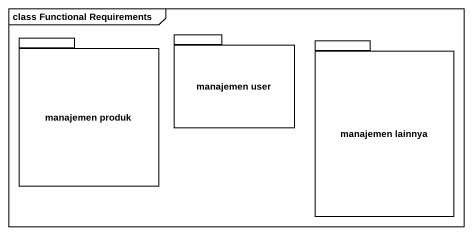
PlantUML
@startuml
mainframe class Functional Requirements
package "manajemen produk" as manajemen_produk {
}
package "manajemen user" as manajemen_user {
}
package "manajemen lainnya" as manajemen_lainnya {
}
@enduml
